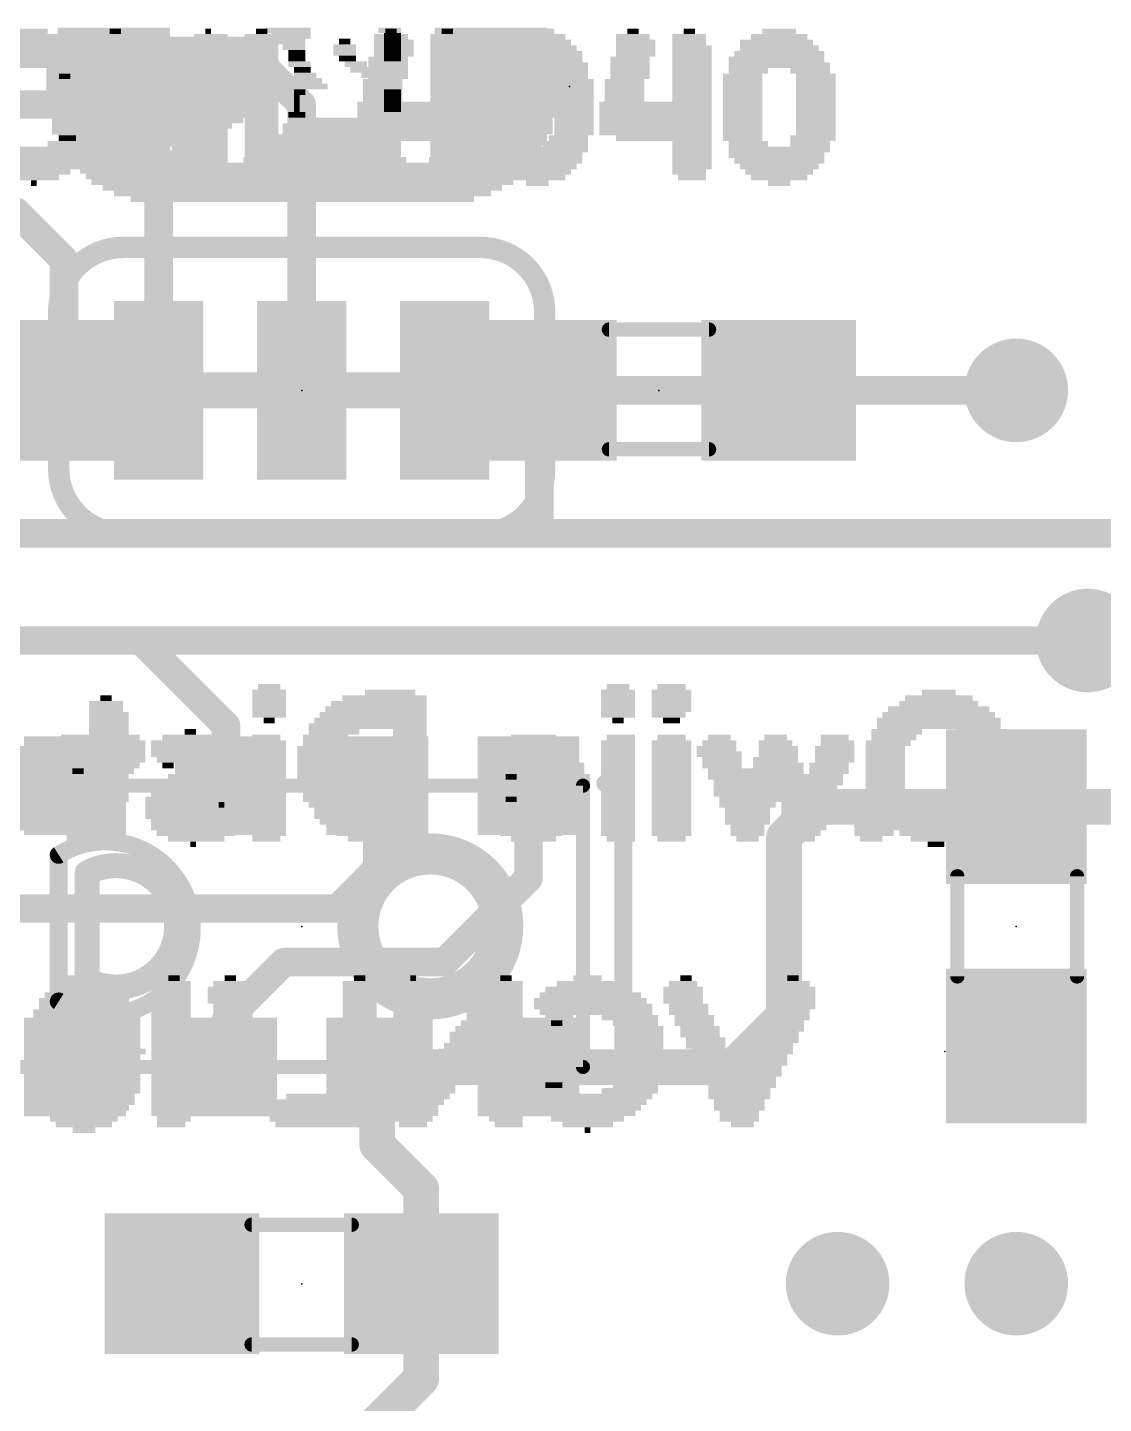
# Model space of a CAD drawing. Extents: x -41 to 66, y -21 to 32.
# Drawn here: x 10.75 to 18.4, y 9.31 to 19.09 of the extents above; entities that cross this region are included whole.
import ezdxf

# ---------------------------------------------------------------- set-up
doc = ezdxf.new("R2010")
doc.units = 0
for name, color, linetype in [('1', 12, 'CONTINUOUS'), ('16', 132, 'CONTINUOUS'), ('18', 110, 'CONTINUOUS'), ('21', 41, 'CONTINUOUS'), ('22', 40, 'CONTINUOUS'), ('23', 53, 'CONTINUOUS'), ('24', 53, 'CONTINUOUS'), ('51', 53, 'CONTINUOUS')]:
    doc.layers.add(name, color=color, linetype=linetype)

# ---------------------------------------------------------------- blocks, each defined once
blk = doc.blocks.new('RECT')
blk.add_solid([(-0.5, -0.5), (0.5, -0.5), (-0.5, 0.5), (0.5, 0.5)])
blk = doc.blocks.new('ROUNDV')
at = {"const_width": 0.5}
blk.add_lwpolyline([(0, -0.25, 1), (0, 0.25, 1), (0, -0.25)], format="xyb", dxfattribs=at)

msp = doc.modelspace()

# ---------------------------------------------------------------- linework, layer by layer
at = {"layer": '1'}
for points, const_width in [([(10.668, 17.78), (10.16, 17.78)], 0.2032), ([(10.668, 17.78), (11.01, 17.438)], 0.2032), ([(11.01, 16.51), (11.01, 17.438)], 0.2032), ([(14.39, 16.51), (14.39, 15.494)], 0.2032), ([(16.09, 16.51), (17.78, 16.51)], 0.2032), ([(13.335, 15.494), (9.271, 15.494)], 0.2032), ([(14.39, 15.494), (13.335, 15.494)], 0.2032), ([(20.32, 15.494), (14.39, 15.494)], 0.2032), ([(10.16, 14.732), (11.557, 14.732)], 0.2032), ([(11.557, 14.732), (12.1625, 14.1265)], 0.2032), ([(19.82, 13.2), (18.288, 14.732)], 0.2032), ([(12.1625, 13.7), (12.1625, 14.1265)], 0.2032), ([(11.0875, 13.7), (10.049, 13.7)], 0.2032), ([(13.2375, 13.7), (13.2375, 13.1105)], 0.2032), ([(14.3125, 13.7), (14.3125, 13.0425)], 0.2032), ([(16.344, 13.55), (16.129, 13.335)], 0.254), ([(17.78, 13.55), (16.344, 13.55)], 0.254), ([(17.78, 13.55), (18.708, 13.55)], 0.254), ([(16.129, 12.065), (16.129, 13.335)], 0.254), ([(13.2375, 13.1105), (12.954, 12.827)], 0.2032), ([(14.3125, 13.0425), (13.716, 12.446)], 0.2032), ([(12.954, 12.827), (10.287, 12.827)], 0.2032), ([(12.1625, 12.0355), (12.573, 12.446)], 0.2032), ([(12.573, 12.446), (13.716, 12.446)], 0.2032), ([(12.1625, 11.7), (12.1625, 12.0355)], 0.2032), ([(15.764, 11.7), (16.129, 12.065)], 0.254), ([(13.2375, 11.7), (14.3125, 11.7)], 0.254), ([(13.2375, 11.7), (13.2375, 11.1465)], 0.254), ([(14.3125, 11.7), (15.764, 11.7)], 0.254), ([(13.2375, 11.1465), (13.55, 10.834)], 0.254), ([(13.55, 10.16), (13.55, 10.834)], 0.254), ([(13.55, 10.16), (13.55, 9.486)], 0.254), ([(12.954, 8.89), (13.55, 9.486)], 0.254)]:
    msp.add_lwpolyline(points, dxfattribs=dict(at, const_width=const_width))
for points, const_width in [([(10.7039, 17.8159, 1), (10.6321, 17.7441)], 0.1016), ([(10.668, 17.7292, 1), (10.668, 17.8308)], 0.1016), ([(11.0608, 17.438, 1), (10.9592, 17.438)], 0.1016), ([(10.9741, 17.4021, 1), (11.0459, 17.4739)], 0.1016), ([(10.9592, 16.51, 1), (11.0608, 16.51)], 0.1016), ([(14.4408, 16.51, 1), (14.3392, 16.51)], 0.1016), ([(16.09, 16.5608, 1), (16.09, 16.4592)], 0.1016), ([(17.78, 16.4592, 1), (17.78, 16.5608)], 0.1016), ([(13.335, 15.5448, 1), (13.335, 15.4432)], 0.1016), ([(13.335, 15.4432, 1), (13.335, 15.5448)], 0.1016), ([(14.39, 15.5448, 1), (14.39, 15.4432)], 0.1016), ([(14.39, 15.4432, 1), (14.39, 15.5448)], 0.1016), ([(14.3392, 15.494, 1), (14.4408, 15.494)], 0.1016), ([(11.5929, 14.7679, 1), (11.5211, 14.6961)], 0.1016), ([(11.557, 14.6812, 1), (11.557, 14.7828)], 0.1016), ([(18.3239, 14.7679, 1), (18.2521, 14.6961)], 0.1016), ([(12.2133, 14.1265, 1), (12.1117, 14.1265)], 0.1016), ([(12.1266, 14.0906, 1), (12.1984, 14.1624)], 0.1016), ([(11.0875, 13.6492, 1), (11.0875, 13.7508)], 0.1016), ([(13.2883, 13.7, 1), (13.1867, 13.7)], 0.1016), ([(14.3633, 13.7, 1), (14.2617, 13.7)], 0.1016), ([(12.1117, 13.7, 1), (12.2133, 13.7)], 0.1016), ([(16.344, 13.6135, 1), (16.344, 13.4865)], 0.127), ([(16.3889, 13.5051, 1), (16.2991, 13.5949)], 0.127), ([(17.78, 13.6135, 1), (17.78, 13.4865)], 0.127), ([(17.78, 13.4865, 1), (17.78, 13.6135)], 0.127), ([(16.1925, 13.335, 1), (16.0655, 13.335)], 0.127), ([(16.0841, 13.3799, 1), (16.1739, 13.2901)], 0.127), ([(13.2734, 13.0746, 1), (13.2016, 13.1464)], 0.1016), ([(13.1867, 13.1105, 1), (13.2883, 13.1105)], 0.1016), ([(14.3484, 13.0066, 1), (14.2766, 13.0784)], 0.1016), ([(14.2617, 13.0425, 1), (14.3633, 13.0425)], 0.1016), ([(12.9181, 12.8629, 1), (12.9899, 12.7911)], 0.1016), ([(12.954, 12.7762, 1), (12.954, 12.8778)], 0.1016), ([(12.573, 12.4968, 1), (12.573, 12.3952)], 0.1016), ([(12.6089, 12.4101, 1), (12.5371, 12.4819)], 0.1016), ([(13.6801, 12.4819, 1), (13.7519, 12.4101)], 0.1016), ([(13.716, 12.3952, 1), (13.716, 12.4968)], 0.1016), ([(12.2133, 12.0355, 1), (12.1117, 12.0355)], 0.1016), ([(16.0655, 12.065, 1), (16.1925, 12.065)], 0.127), ([(16.1739, 12.0201, 1), (16.0841, 12.1099)], 0.127), ([(12.1266, 12.0714, 1), (12.1984, 11.9996)], 0.1016), ([(12.1117, 11.7, 1), (12.2133, 11.7)], 0.1016), ([(13.2375, 11.7635, 1), (13.2375, 11.6365)], 0.127), ([(13.301, 11.7, 1), (13.174, 11.7)], 0.127), ([(14.3125, 11.7635, 1), (14.3125, 11.6365)], 0.127), ([(14.3125, 11.6365, 1), (14.3125, 11.7635)], 0.127), ([(15.7191, 11.7449, 1), (15.8089, 11.6551)], 0.127), ([(15.764, 11.6365, 1), (15.764, 11.7635)], 0.127), ([(13.2824, 11.1914, 1), (13.1926, 11.1016)], 0.127), ([(13.174, 11.1465, 1), (13.301, 11.1465)], 0.127), ([(13.6135, 10.834, 1), (13.4865, 10.834)], 0.127), ([(13.5051, 10.7891, 1), (13.5949, 10.8789)], 0.127), ([(13.6135, 10.16, 1), (13.4865, 10.16)], 0.127), ([(13.4865, 10.16, 1), (13.6135, 10.16)], 0.127), ([(13.5949, 9.4411, 1), (13.5051, 9.5309)], 0.127), ([(13.4865, 9.486, 1), (13.6135, 9.486)], 0.127)]:
    msp.add_lwpolyline(points, format="xyb", dxfattribs=dict(at, const_width=const_width))
at = {"layer": '16'}
for points, const_width in [([(12.319, 18.923), (3.429, 18.923)], 0.2032), ([(12.7, 18.542), (12.319, 18.923)], 0.2032), ([(11.303, 18.542), (9.652, 18.542)], 0.2032), ([(11.684, 18.161), (11.303, 18.542)], 0.2032), ([(12.7, 16.51), (12.7, 18.542)], 0.2032), ([(11.684, 16.51), (11.684, 18.161)], 0.2032), ([(12.7, 16.51), (11.684, 16.51)], 0.254), ([(12.7, 16.51), (11.684, 16.51)], 0.254), ([(12.7, 16.51), (13.716, 16.51)], 0.254), ([(12.7, 16.51), (13.716, 16.51)], 0.254), ([(12.7, 16.51), (13.716, 16.51)], 0.254), ([(13.716, 16.51), (17.702, 16.51)], 0.2032), ([(17.702, 16.51), (17.78, 16.51)], 0.2032), ([(18.288, 14.732), (10.16, 14.732)], 0.2032)]:
    msp.add_lwpolyline(points, dxfattribs=dict(at, const_width=const_width))
for points, const_width in [([(12.3549, 18.9589, 1), (12.2831, 18.8871)], 0.1016), ([(12.319, 18.8722, 1), (12.319, 18.9738)], 0.1016), ([(11.3389, 18.5779, 1), (11.2671, 18.5061)], 0.1016), ([(11.303, 18.4912, 1), (11.303, 18.5928)], 0.1016), ([(12.7508, 18.542, 1), (12.6492, 18.542)], 0.1016), ([(12.6641, 18.5061, 1), (12.7359, 18.5779)], 0.1016), ([(11.7348, 18.161, 1), (11.6332, 18.161)], 0.1016), ([(11.6481, 18.1251, 1), (11.7199, 18.1969)], 0.1016), ([(11.684, 16.5735, 1), (11.684, 16.4465)], 0.127), ([(11.684, 16.5735, 1), (11.684, 16.4465)], 0.127), ([(12.7, 16.5735, 1), (12.7, 16.4465)], 0.127), ([(12.7, 16.5735, 1), (12.7, 16.4465)], 0.127), ([(12.7, 16.5735, 1), (12.7, 16.4465)], 0.127), ([(12.7, 16.4465, 1), (12.7, 16.5735)], 0.127), ([(12.7, 16.4465, 1), (12.7, 16.5735)], 0.127), ([(13.716, 16.4465, 1), (13.716, 16.5735)], 0.127), ([(13.716, 16.4465, 1), (13.716, 16.5735)], 0.127), ([(13.716, 16.4465, 1), (13.716, 16.5735)], 0.127), ([(11.6332, 16.51, 1), (11.7348, 16.51)], 0.1016), ([(12.6492, 16.51, 1), (12.7508, 16.51)], 0.1016), ([(13.716, 16.5608, 1), (13.716, 16.4592)], 0.1016), ([(17.702, 16.5608, 1), (17.702, 16.4592)], 0.1016), ([(17.702, 16.4592, 1), (17.702, 16.5608)], 0.1016), ([(17.78, 16.4592, 1), (17.78, 16.5608)], 0.1016), ([(18.288, 14.6812, 1), (18.288, 14.7828)], 0.1016)]:
    msp.add_lwpolyline(points, format="xyb", dxfattribs=dict(at, const_width=const_width))
at = {"layer": '21'}
for points, const_width in [([(14.986, 13.716), (14.859, 13.716)], 0.127), ([(14.986, 13.716), (14.986, 11.684)], 0.127), ([(11.176, 13.081), (11.176, 12.319)], 0.1778), ([(14.986, 11.684), (14.859, 11.684)], 0.127)]:
    msp.add_lwpolyline(points, dxfattribs=dict(at, const_width=const_width))
for points, const_width in [([(14.859, 13.7478, 1), (14.859, 13.6843)], 0.0635), ([(15.0178, 13.716, 1), (14.9543, 13.716)], 0.0635), ([(14.986, 13.6843, 1), (14.986, 13.7478)], 0.0635), ([(11.176, 12.319, 1.6667), (11.176, 13.081)], 0.1778), ([(13.6144, 12.2421, 1), (13.6144, 13.1579, 1), (13.6144, 12.2421)], 0.1778), ([(11.1551, 13.1202, 1), (11.1969, 13.0418)], 0.0889), ([(11.2204, 13.081, 1), (11.1316, 13.081)], 0.0889), ([(11.1969, 12.3582, 1), (11.1551, 12.2798)], 0.0889), ([(11.1316, 12.319, 1), (11.2204, 12.319)], 0.0889), ([(14.859, 11.7158, 1), (14.859, 11.6523)], 0.0635), ([(14.986, 11.6523, 1), (14.986, 11.7158)], 0.0635), ([(14.9543, 11.684, 1), (15.0178, 11.684)], 0.0635)]:
    msp.add_lwpolyline(points, format="xyb", dxfattribs=dict(at, const_width=const_width))
at = {"layer": '22'}
for points, const_width in [([(11.43, 17.526, 0.4142), (10.9728, 17.0688)], 0.1524), ([(11.43, 17.5641, 1), (11.43, 17.4879)], 0.0762), ([(11.43, 17.4879, 1), (11.43, 17.5641)], 0.0762), ([(14.4272, 17.0688, 0.4142), (13.97, 17.526)], 0.1524), ([(13.97, 17.5641, 1), (13.97, 17.4879)], 0.0762), ([(13.97, 17.4879, 1), (13.97, 17.5641)], 0.0762), ([(11.0109, 17.0688, 1), (10.9347, 17.0688)], 0.0762), ([(14.4653, 17.0688, 1), (14.3891, 17.0688)], 0.0762), ([(10.9347, 17.0688, 1), (11.0109, 17.0688)], 0.0762), ([(14.3891, 17.0688, 1), (14.4653, 17.0688)], 0.0762), ([(10.9728, 15.9512, 0.4142), (11.43, 15.494)], 0.1524), ([(11.0109, 15.9512, 1), (10.9347, 15.9512)], 0.0762), ([(10.9347, 15.9512, 1), (11.0109, 15.9512)], 0.0762), ([(13.97, 15.494, 0.4142), (14.4272, 15.9512)], 0.1524), ([(14.4653, 15.9512, 1), (14.3891, 15.9512)], 0.0762), ([(14.3891, 15.9512, 1), (14.4653, 15.9512)], 0.0762), ([(11.43, 15.5321, 1), (11.43, 15.4559)], 0.0762), ([(11.43, 15.4559, 1), (11.43, 15.5321)], 0.0762), ([(13.97, 15.5321, 1), (13.97, 15.4559)], 0.0762), ([(13.97, 15.4559, 1), (13.97, 15.5321)], 0.0762)]:
    msp.add_lwpolyline(points, format="xyb", dxfattribs=dict(at, const_width=const_width))
at = {"layer": '22', "const_width": 0.1524}
for points in [[(13.97, 17.526), (11.43, 17.526)], [(10.9728, 15.9512), (10.9728, 17.0688)], [(14.4272, 15.9512), (14.4272, 17.0688)], [(11.43, 15.494), (13.97, 15.494)]]:
    msp.add_lwpolyline(points, dxfattribs=at)
at = {"layer": '23'}
for p in [(15.24, 16.51), (12.7, 12.7), (17.78, 12.7), (12.7, 10.16)]:
    msp.add_point(p, dxfattribs=at)
at = {"layer": '24'}
for p in [(14.605, 18.669), (12.7, 16.51), (17.272, 11.811)]:
    msp.add_point(p, dxfattribs=at)
at = {"layer": '51'}
for points, const_width in [([(14.884, 16.942), (15.596, 16.942)], 0.1016), ([(14.884, 16.091), (15.596, 16.091)], 0.1016), ([(14.7, 13.7), (10.7, 13.7)], 0.1), ([(14.7, 13.7), (14.7, 11.7)], 0.1), ([(10.9728, 13.208), (10.9728, 12.192)], 0.127), ([(17.361, 13.056), (17.361, 12.344)], 0.1016), ([(18.212, 13.056), (18.212, 12.344)], 0.1016), ([(14.7, 11.7), (10.7, 11.7)], 0.1), ([(13.056, 10.579), (12.344, 10.579)], 0.1016), ([(13.056, 9.728), (12.344, 9.728)], 0.1016)]:
    msp.add_lwpolyline(points, dxfattribs=dict(at, const_width=const_width))
for points, const_width in [([(14.884, 16.9674, 1), (14.884, 16.9166)], 0.0508), ([(15.596, 16.9166, 1), (15.596, 16.9674)], 0.0508), ([(14.884, 16.1164, 1), (14.884, 16.0656)], 0.0508), ([(15.596, 16.0656, 1), (15.596, 16.1164)], 0.0508), ([(14.725, 13.7, 1), (14.675, 13.7)], 0.05), ([(14.7, 13.675, 1), (14.7, 13.725)], 0.05), ([(10.9728, 12.1666, 1.8183), (10.9728, 13.208)], 0.127), ([(13.6144, 12.1022, 1), (13.6144, 13.2978, 1), (13.6144, 12.1022)], 0.127), ([(10.9558, 13.2348, 1), (10.9898, 13.1812)], 0.0635), ([(11.0046, 13.208, 1), (10.9411, 13.208)], 0.0635), ([(17.3864, 13.056, 1), (17.3356, 13.056)], 0.0508), ([(18.2374, 13.056, 1), (18.1866, 13.056)], 0.0508), ([(17.3356, 12.344, 1), (17.3864, 12.344)], 0.0508), ([(18.1866, 12.344, 1), (18.2374, 12.344)], 0.0508), ([(10.9898, 12.1934, 1), (10.9558, 12.1398)], 0.0635), ([(10.9411, 12.192, 1), (11.0046, 12.192)], 0.0635), ([(14.7, 11.675, 1), (14.7, 11.725)], 0.05), ([(14.675, 11.7, 1), (14.725, 11.7)], 0.05), ([(12.344, 10.6044, 1), (12.344, 10.5536)], 0.0508), ([(13.056, 10.5536, 1), (13.056, 10.6044)], 0.0508), ([(12.344, 9.7534, 1), (12.344, 9.7026)], 0.0508), ([(13.056, 9.7026, 1), (13.056, 9.7534)], 0.0508)]:
    msp.add_lwpolyline(points, format="xyb", dxfattribs=dict(at, const_width=const_width))

# ---------------------------------------------------------------- block references
at = {"layer": '1', "xscale": 1.1}
for p, rotation in [((11.01, 16.51), 180), ((17.78, 13.55), 270), ((17.78, 11.85), 270), ((11.85, 10.16), 180), ((13.55, 10.16), 180)]:
    msp.add_blockref('RECT', p, dxfattribs=dict(at, rotation=rotation))
for p in [(14.39, 16.51), (16.09, 16.51)]:
    msp.add_blockref('RECT', p, dxfattribs=at)
at = {"layer": '1', "xscale": 0.7, "yscale": 0.725, "rotation": 270}
for p in [(11.0875, 13.7), (12.1625, 13.7), (13.2375, 13.7), (14.3125, 13.7), (11.0875, 11.7), (12.1625, 11.7), (13.2375, 11.7), (14.3125, 11.7)]:
    msp.add_blockref('RECT', p, dxfattribs=at)
at = {"layer": '16', "xscale": 0.635, "yscale": 1.27, "rotation": 180}
for p in [(11.684, 16.51), (12.7, 16.51), (13.716, 16.51)]:
    msp.add_blockref('RECT', p, dxfattribs=at)
at = {"layer": '18', "xscale": 0.7366, "yscale": 0.7366}
for p in [(17.78, 16.51), (17.78, 16.51), (18.288, 14.732), (18.288, 14.732), (16.51, 10.16), (16.51, 10.16), (17.78, 10.16), (17.78, 10.16)]:
    msp.add_blockref('ROUNDV', p, dxfattribs=at)
at = {"layer": '21', "yscale": 0.04}
for p, xscale in [((10.795, 19.062), 0.2), ((11.375, 19.062), 0.08), ((12.035, 19.062), 0.04), ((12.415, 19.062), 0.08), ((13.335, 19.062), 0.08), ((13.735, 19.062), 0.08), ((14.375, 19.062), 0.24), ((15.055, 19.062), 0.08), ((15.455, 19.062), 0.08), ((16.095, 19.062), 0.24), ((10.795, 18.982), 0.6), ((10.795, 19.022), 0.44), ((11.375, 19.022), 0.24), ((11.395, 18.982), 0.28), ((12.035, 18.982), 0.28), ((12.055, 19.022), 0.24), ((12.415, 19.022), 0.24), ((12.415, 18.982), 0.24), ((13.335, 19.022), 0.24), ((13.355, 18.982), 0.28), ((13.735, 19.022), 0.24), ((13.735, 18.982), 0.24), ((14.355, 18.982), 0.52), ((14.375, 19.022), 0.4), ((15.055, 19.022), 0.24), ((15.075, 18.982), 0.28), ((15.455, 19.022), 0.24), ((15.455, 18.982), 0.24), ((16.075, 18.982), 0.52), ((16.095, 19.022), 0.4), ((10.755, 18.862), 0.84), ((10.775, 18.902), 0.8), ((10.775, 18.942), 0.72), ((11.395, 18.942), 0.28), ((11.415, 18.902), 0.32), ((11.435, 18.862), 0.36), ((12.035, 18.942), 0.28), ((12.035, 18.902), 0.28), ((12.035, 18.862), 0.28), ((12.415, 18.942), 0.24), ((12.415, 18.902), 0.24), ((12.415, 18.862), 0.24), ((13.315, 18.862), 0.28), ((13.355, 18.942), 0.28), ((13.355, 18.902), 0.28), ((13.755, 18.942), 0.28), ((13.755, 18.902), 0.28), ((13.755, 18.862), 0.28), ((14.355, 18.862), 0.68), ((14.355, 18.942), 0.6), ((14.375, 18.902), 0.64), ((15.035, 18.862), 0.28), ((15.075, 18.942), 0.28), ((15.075, 18.902), 0.28), ((15.475, 18.942), 0.28), ((15.475, 18.902), 0.28), ((15.475, 18.862), 0.28), ((16.075, 18.862), 0.68), ((16.095, 18.902), 0.64), ((16.095, 18.942), 0.56), ((10.735, 18.822), 0.8), ((10.995, 18.782), 0.2), ((11.455, 18.822), 0.4), ((11.455, 18.782), 0.4), ((12.035, 18.822), 0.28), ((12.035, 18.782), 0.28), ((12.415, 18.822), 0.24), ((12.415, 18.782), 0.24), ((13.315, 18.822), 0.28), ((13.315, 18.782), 0.28), ((13.755, 18.822), 0.28), ((13.755, 18.782), 0.28), ((14.135, 18.782), 0.32), ((14.375, 18.822), 0.72), ((14.595, 18.782), 0.28), ((15.035, 18.822), 0.28), ((15.035, 18.782), 0.28), ((15.475, 18.822), 0.28), ((15.475, 18.782), 0.28), ((16.095, 18.822), 0.72), ((15.875, 18.782), 0.28), ((16.315, 18.782), 0.28), ((11.015, 18.742), 0.08), ((11.475, 18.742), 0.44), ((11.495, 18.702), 0.48), ((11.515, 18.662), 0.52), ((12.035, 18.742), 0.28), ((12.035, 18.702), 0.28), ((12.035, 18.662), 0.28), ((12.415, 18.742), 0.24), ((12.415, 18.702), 0.24), ((12.415, 18.662), 0.24), ((13.275, 18.702), 0.28), ((13.275, 18.662), 0.28), ((13.315, 18.742), 0.28), ((13.755, 18.742), 0.28), ((13.755, 18.702), 0.28), ((13.755, 18.662), 0.28), ((14.115, 18.742), 0.28), ((14.115, 18.702), 0.28), ((14.115, 18.662), 0.28), ((14.595, 18.742), 0.28), ((14.635, 18.702), 0.28), ((14.635, 18.662), 0.28), ((14.995, 18.702), 0.28), ((14.995, 18.662), 0.28), ((15.035, 18.742), 0.28), ((15.475, 18.742), 0.28), ((15.475, 18.702), 0.28), ((15.475, 18.662), 0.28), ((15.835, 18.742), 0.28), ((15.835, 18.702), 0.28), ((15.835, 18.662), 0.28), ((16.355, 18.742), 0.28), ((16.355, 18.702), 0.28), ((16.355, 18.662), 0.28), ((11.515, 18.622), 0.52), ((11.535, 18.582), 0.56), ((12.035, 18.622), 0.28), ((12.035, 18.582), 0.28), ((12.415, 18.622), 0.24), ((12.415, 18.582), 0.24), ((13.275, 18.622), 0.28), ((13.275, 18.582), 0.28), ((13.755, 18.622), 0.28), ((13.755, 18.582), 0.28), ((14.095, 18.622), 0.24), ((14.095, 18.582), 0.24), ((14.635, 18.622), 0.28), ((14.635, 18.582), 0.28), ((14.995, 18.622), 0.28), ((14.995, 18.582), 0.28), ((15.475, 18.622), 0.28), ((15.475, 18.582), 0.28), ((15.835, 18.622), 0.28), ((15.835, 18.582), 0.28), ((16.355, 18.622), 0.28), ((16.355, 18.582), 0.28), ((11.375, 18.542), 0.24), ((11.375, 18.502), 0.24), ((11.695, 18.542), 0.32), ((11.875, 18.502), 0.6), ((12.035, 18.542), 0.28), ((12.415, 18.542), 0.24), ((12.415, 18.502), 0.24), ((13.495, 18.542), 0.8), ((13.495, 18.502), 0.8), ((14.075, 18.542), 0.28), ((14.095, 18.502), 0.24), ((14.635, 18.542), 0.28), ((14.635, 18.502), 0.28), ((15.215, 18.542), 0.8), ((15.215, 18.502), 0.8), ((15.835, 18.542), 0.28), ((15.835, 18.502), 0.28), ((16.355, 18.542), 0.28), ((16.355, 18.502), 0.28), ((11.375, 18.462), 0.24), ((11.375, 18.422), 0.24), ((11.375, 18.382), 0.24), ((11.895, 18.462), 0.56), ((11.895, 18.422), 0.56), ((11.915, 18.382), 0.52), ((12.415, 18.462), 0.24), ((12.415, 18.422), 0.24), ((12.415, 18.382), 0.24), ((13.495, 18.462), 0.8), ((13.495, 18.422), 0.8), ((13.495, 18.382), 0.8), ((14.095, 18.462), 0.24), ((14.095, 18.422), 0.24), ((14.115, 18.382), 0.28), ((14.635, 18.462), 0.28), ((14.635, 18.422), 0.28), ((14.635, 18.382), 0.28), ((15.215, 18.462), 0.8), ((15.215, 18.422), 0.8), ((15.215, 18.382), 0.8), ((15.835, 18.462), 0.28), ((15.835, 18.422), 0.28), ((15.835, 18.382), 0.28), ((16.355, 18.462), 0.28), ((16.355, 18.422), 0.28), ((16.355, 18.382), 0.28), ((11.035, 18.302), 0.12), ((11.375, 18.342), 0.24), ((11.375, 18.302), 0.24), ((11.935, 18.342), 0.48), ((11.955, 18.302), 0.44), ((12.415, 18.342), 0.24), ((12.415, 18.302), 0.24), ((13.495, 18.342), 0.8), ((13.555, 18.302), 0.68), ((14.115, 18.342), 0.28), ((14.115, 18.302), 0.28), ((14.595, 18.302), 0.28), ((14.635, 18.342), 0.28), ((15.215, 18.342), 0.8), ((15.275, 18.302), 0.68), ((15.835, 18.342), 0.28), ((15.835, 18.302), 0.28), ((16.335, 18.302), 0.32), ((16.355, 18.342), 0.28), ((10.735, 18.222), 0.8), ((10.775, 18.182), 0.8), ((11.015, 18.262), 0.24), ((11.375, 18.262), 0.24), ((11.375, 18.222), 0.24), ((11.375, 18.182), 0.24), ((11.955, 18.262), 0.44), ((11.975, 18.222), 0.4), ((11.995, 18.182), 0.36), ((12.415, 18.262), 0.24), ((12.615, 18.222), 0.64), ((12.655, 18.182), 0.72), ((13.755, 18.262), 0.28), ((13.755, 18.222), 0.28), ((13.755, 18.182), 0.28), ((14.135, 18.262), 0.32), ((14.375, 18.222), 0.72), ((14.355, 18.182), 0.68), ((14.575, 18.262), 0.32), ((15.475, 18.262), 0.28), ((15.475, 18.222), 0.28), ((15.475, 18.182), 0.28), ((15.875, 18.262), 0.28), ((16.095, 18.222), 0.72), ((16.075, 18.182), 0.68), ((16.315, 18.262), 0.28), ((10.795, 18.142), 0.76), ((10.795, 18.102), 0.68), ((11.375, 18.142), 0.24), ((11.375, 18.102), 0.24), ((12.015, 18.142), 0.32), ((12.015, 18.102), 0.32), ((12.675, 18.142), 0.76), ((12.675, 18.102), 0.76), ((13.755, 18.142), 0.28), ((13.755, 18.102), 0.28), ((14.375, 18.142), 0.64), ((14.375, 18.102), 0.56), ((15.475, 18.142), 0.28), ((15.475, 18.102), 0.28), ((16.095, 18.142), 0.64), ((16.095, 18.102), 0.56), ((10.795, 18.062), 0.52), ((10.795, 18.022), 0.36), ((10.795, 17.982), 0.04), ((11.375, 18.062), 0.24), ((11.355, 18.022), 0.2), ((12.035, 18.062), 0.28), ((12.035, 18.022), 0.2), ((12.675, 18.062), 0.76), ((12.655, 18.022), 0.72), ((13.735, 18.062), 0.24), ((13.755, 18.022), 0.2), ((14.375, 18.062), 0.48), ((14.375, 18.022), 0.4), ((14.375, 17.982), 0.16), ((15.455, 18.062), 0.24), ((15.475, 18.022), 0.2), ((16.095, 18.062), 0.48), ((16.095, 18.022), 0.4), ((16.095, 17.982), 0.16)]:
    msp.add_blockref('RECT', p, dxfattribs=dict(at, xscale=xscale))
at = {"layer": '22', "yscale": 0.04, "rotation": 180}
for p, xscale in [((11.365, 19.069), 0.8), ((12.605, 19.069), 0.32), ((13.325, 19.069), 0.16), ((14.045, 19.069), 0.8), ((11.345, 18.989), 0.84), ((11.365, 19.029), 0.8), ((12.625, 19.029), 0.28), ((12.625, 18.989), 0.2), ((13.005, 18.989), 0.08), ((13.345, 19.029), 0.12), ((13.345, 18.989), 0.12), ((14.045, 19.029), 0.8), ((14.065, 18.989), 0.84), ((11.365, 18.869), 0.96), ((11.345, 18.949), 0.84), ((11.365, 18.909), 0.88), ((12.105, 18.869), 0.36), ((12.105, 18.909), 0.28), ((12.645, 18.949), 0.16), ((12.665, 18.909), 0.12), ((12.665, 18.869), 0.12), ((13.005, 18.949), 0.16), ((13.005, 18.909), 0.16), ((13.025, 18.869), 0.12), ((13.345, 18.949), 0.12), ((13.345, 18.909), 0.12), ((13.345, 18.869), 0.12), ((14.065, 18.949), 0.84), ((14.065, 18.909), 0.84), ((14.085, 18.869), 0.88), ((11.605, 18.829), 1.44), ((11.625, 18.789), 1.48), ((12.685, 18.829), 0.16), ((12.705, 18.789), 0.12), ((13.085, 18.829), 0.16), ((13.225, 18.789), 0.36), ((13.325, 18.829), 0.16), ((14.085, 18.829), 0.88), ((14.085, 18.789), 0.88), ((11.625, 18.749), 1.48), ((11.645, 18.709), 1.52), ((11.645, 18.669), 1.52), ((12.725, 18.749), 0.16), ((12.745, 18.709), 0.2), ((12.765, 18.669), 0.24), ((13.265, 18.749), 0.28), ((13.305, 18.709), 0.2), ((13.325, 18.669), 0.16), ((14.085, 18.749), 0.88), ((14.085, 18.709), 0.88), ((14.085, 18.669), 0.88), ((11.645, 18.629), 1.52), ((11.645, 18.589), 1.52), ((12.685, 18.629), 0.08), ((12.665, 18.589), 0.04), ((13.345, 18.629), 0.12), ((13.345, 18.589), 0.12), ((14.085, 18.629), 0.88), ((14.085, 18.589), 0.88), ((11.625, 18.549), 1.48), ((11.625, 18.509), 1.48), ((11.605, 18.469), 1.44), ((12.665, 18.469), 0.12), ((12.665, 18.549), 0.04), ((12.665, 18.509), 0.04), ((13.325, 18.469), 0.16), ((13.345, 18.549), 0.12), ((13.345, 18.509), 0.12), ((14.085, 18.549), 0.88), ((14.085, 18.509), 0.88), ((14.085, 18.469), 0.88), ((11.385, 18.429), 0.92), ((11.365, 18.389), 0.88), ((12.105, 18.429), 0.36), ((12.105, 18.389), 0.2), ((12.985, 18.389), 0.84), ((13.005, 18.429), 0.8), ((14.065, 18.429), 0.84), ((14.065, 18.389), 0.84), ((11.345, 18.349), 0.84), ((11.365, 18.309), 0.8), ((12.965, 18.309), 0.88), ((12.985, 18.349), 0.84), ((14.065, 18.349), 0.84), ((14.045, 18.309), 0.8), ((11.365, 18.269), 0.8), ((11.385, 18.229), 0.76), ((11.425, 18.189), 0.84), ((12.885, 18.189), 1.04), ((12.925, 18.229), 0.96), ((12.945, 18.269), 0.92), ((14.045, 18.269), 0.8), ((14.025, 18.229), 0.76), ((14.025, 18.189), 0.76), ((11.485, 18.149), 0.88), ((12.705, 18.109), 3.24), ((12.865, 18.149), 1.16), ((13.985, 18.149), 0.76), ((12.705, 18.069), 3.16), ((12.705, 18.029), 3.08), ((12.705, 17.989), 3), ((12.705, 17.949), 2.84), ((12.705, 17.909), 2.68), ((12.705, 17.869), 2.44), ((12.469, 14.363), 0.24), ((12.469, 14.403), 0.16), ((13.329, 14.363), 0.36), ((14.949, 14.363), 0.24), ((14.949, 14.403), 0.16), ((15.329, 14.363), 0.28), ((15.329, 14.403), 0.2), ((17.229, 14.363), 0.24), ((11.309, 14.283), 0.24), ((11.309, 14.323), 0.08), ((12.469, 14.323), 0.24), ((12.469, 14.283), 0.24), ((13.249, 14.283), 0.68), ((13.289, 14.323), 0.6), ((14.949, 14.323), 0.24), ((14.949, 14.283), 0.24), ((15.329, 14.323), 0.28), ((15.329, 14.283), 0.28), ((17.229, 14.283), 0.56), ((17.229, 14.323), 0.48), ((11.309, 14.243), 0.24), ((11.329, 14.203), 0.28), ((11.329, 14.163), 0.28), ((12.469, 14.243), 0.24), ((12.469, 14.203), 0.24), ((12.469, 14.163), 0.08), ((13.189, 14.163), 0.8), ((13.209, 14.203), 0.76), ((13.229, 14.243), 0.72), ((14.949, 14.243), 0.24), ((14.949, 14.203), 0.24), ((14.949, 14.163), 0.08), ((15.329, 14.243), 0.28), ((15.309, 14.203), 0.24), ((15.329, 14.163), 0.12), ((17.229, 14.163), 0.88), ((17.229, 14.203), 0.8), ((17.229, 14.243), 0.72), ((11.329, 14.123), 0.28), ((11.329, 14.083), 0.28), ((11.909, 14.083), 0.08), ((13.169, 14.123), 0.84), ((12.929, 14.083), 0.36), ((13.469, 14.083), 0.24), ((16.929, 14.083), 0.36), ((17.229, 14.123), 0.88), ((17.529, 14.083), 0.36), ((11.269, 14.043), 0.56), ((11.289, 14.003), 0.6), ((11.889, 14.003), 0.52), ((11.909, 14.043), 0.4), ((12.449, 14.043), 0.2), ((12.469, 14.003), 0.24), ((12.869, 14.043), 0.32), ((12.849, 14.003), 0.28), ((13.469, 14.043), 0.24), ((13.469, 14.003), 0.24), ((14.349, 14.003), 0.48), ((14.349, 14.043), 0.32), ((14.949, 14.003), 0.24), ((14.969, 14.043), 0.2), ((15.329, 14.003), 0.28), ((15.329, 14.043), 0.2), ((15.669, 14.003), 0.24), ((15.669, 14.043), 0.16), ((16.069, 14.003), 0.24), ((16.069, 14.043), 0.16), ((16.489, 14.043), 0.2), ((16.509, 14.003), 0.24), ((16.869, 14.003), 0.32), ((16.909, 14.043), 0.32), ((17.549, 14.043), 0.32), ((17.589, 14.003), 0.32), ((10.469, 13.963), 0.64), ((10.489, 13.923), 0.68), ((10.509, 13.883), 0.72), ((11.269, 13.963), 0.64), ((11.269, 13.923), 0.64), ((11.269, 13.883), 0.64), ((11.909, 13.963), 0.56), ((11.929, 13.923), 0.6), ((11.949, 13.883), 0.56), ((12.469, 13.963), 0.24), ((12.469, 13.923), 0.24), ((12.469, 13.883), 0.24), ((12.829, 13.963), 0.32), ((12.809, 13.923), 0.28), ((12.809, 13.883), 0.28), ((13.469, 13.963), 0.24), ((13.469, 13.923), 0.24), ((13.469, 13.883), 0.24), ((14.349, 13.963), 0.56), ((14.369, 13.923), 0.6), ((14.369, 13.883), 0.6), ((14.949, 13.963), 0.24), ((14.949, 13.923), 0.24), ((14.949, 13.883), 0.24), ((15.329, 13.963), 0.28), ((15.329, 13.923), 0.28), ((15.329, 13.883), 0.28), ((15.649, 13.963), 0.28), ((15.669, 13.923), 0.32), ((15.689, 13.883), 0.28), ((16.069, 13.883), 0.32), ((16.089, 13.963), 0.28), ((16.089, 13.923), 0.28), ((16.489, 13.963), 0.28), ((16.489, 13.923), 0.28), ((16.489, 13.883), 0.28), ((16.849, 13.963), 0.28), ((16.849, 13.923), 0.28), ((16.849, 13.883), 0.28), ((17.609, 13.963), 0.28), ((17.609, 13.923), 0.28), ((17.609, 13.883), 0.28), ((10.509, 13.843), 0.72), ((10.529, 13.803), 0.76), ((11.269, 13.843), 0.56), ((11.109, 13.803), 0.08), ((11.349, 13.803), 0.32), ((11.749, 13.843), 0.08), ((12.089, 13.803), 0.28), ((12.109, 13.843), 0.24), ((12.469, 13.843), 0.24), ((12.469, 13.803), 0.24), ((12.809, 13.843), 0.28), ((12.809, 13.803), 0.28), ((13.469, 13.843), 0.24), ((13.469, 13.803), 0.24), ((14.389, 13.843), 0.64), ((14.209, 13.803), 0.2), ((14.549, 13.803), 0.32), ((14.949, 13.843), 0.24), ((14.949, 13.803), 0.24), ((15.329, 13.843), 0.28), ((15.329, 13.803), 0.28), ((15.689, 13.843), 0.28), ((15.929, 13.803), 0.68), ((16.089, 13.843), 0.36), ((16.449, 13.843), 0.28), ((16.449, 13.803), 0.28), ((16.849, 13.843), 0.28), ((16.849, 13.803), 0.28), ((17.609, 13.843), 0.28), ((17.609, 13.803), 0.28), ((10.769, 13.763), 0.28), ((10.769, 13.723), 0.28), ((10.789, 13.683), 0.24), ((11.329, 13.763), 0.28), ((11.329, 13.723), 0.28), ((11.329, 13.683), 0.28), ((11.909, 13.683), 0.56), ((11.929, 13.723), 0.52), ((11.989, 13.763), 0.48), ((12.469, 13.763), 0.24), ((12.469, 13.723), 0.24), ((12.469, 13.683), 0.24), ((12.809, 13.763), 0.28), ((12.809, 13.723), 0.28), ((12.849, 13.683), 0.28), ((13.469, 13.763), 0.24), ((13.469, 13.723), 0.24), ((13.469, 13.683), 0.24), ((14.189, 13.763), 0.08), ((14.589, 13.763), 0.32), ((14.609, 13.723), 0.28), ((14.609, 13.683), 0.28), ((14.949, 13.763), 0.24), ((14.949, 13.723), 0.24), ((14.949, 13.683), 0.24), ((15.329, 13.763), 0.28), ((15.329, 13.723), 0.28), ((15.329, 13.683), 0.28), ((16.069, 13.763), 0.96), ((16.089, 13.723), 0.92), ((16.069, 13.683), 0.88), ((16.849, 13.763), 0.28), ((16.849, 13.723), 0.28), ((16.849, 13.683), 0.28), ((17.609, 13.763), 0.28), ((17.609, 13.723), 0.28), ((17.609, 13.683), 0.28), ((10.769, 13.643), 0.28), ((10.769, 13.603), 0.28), ((11.329, 13.643), 0.28), ((11.329, 13.603), 0.28), ((11.829, 13.603), 0.48), ((11.889, 13.643), 0.52), ((12.469, 13.643), 0.24), ((12.469, 13.603), 0.24), ((12.869, 13.643), 0.32), ((12.889, 13.603), 0.36), ((13.469, 13.643), 0.24), ((13.469, 13.603), 0.24), ((14.189, 13.603), 0.08), ((14.589, 13.603), 0.32), ((14.609, 13.643), 0.28), ((14.949, 13.643), 0.24), ((14.949, 13.603), 0.24), ((15.329, 13.643), 0.28), ((15.329, 13.603), 0.28), ((16.069, 13.643), 0.88), ((16.089, 13.603), 0.84), ((16.889, 13.643), 0.28), ((16.909, 13.603), 0.32), ((17.549, 13.603), 0.32), ((17.589, 13.643), 0.32), ((10.529, 13.563), 0.76), ((10.509, 13.523), 0.72), ((10.509, 13.483), 0.72), ((11.209, 13.483), 0.44), ((11.229, 13.523), 0.4), ((11.309, 13.563), 0.24), ((11.769, 13.563), 0.36), ((11.729, 13.523), 0.28), ((11.909, 13.483), 0.64), ((12.109, 13.523), 0.16), ((12.129, 13.563), 0.04), ((12.469, 13.563), 0.24), ((12.469, 13.523), 0.24), ((12.469, 13.483), 0.24), ((13.169, 13.563), 0.84), ((13.189, 13.523), 0.8), ((13.189, 13.483), 0.8), ((14.389, 13.523), 0.64), ((14.369, 13.483), 0.6), ((14.209, 13.563), 0.2), ((14.549, 13.563), 0.32), ((14.949, 13.563), 0.24), ((14.949, 13.523), 0.24), ((14.949, 13.483), 0.24), ((15.329, 13.563), 0.28), ((15.329, 13.523), 0.28), ((15.329, 13.483), 0.28), ((15.869, 13.563), 0.4), ((15.869, 13.523), 0.32), ((15.869, 13.483), 0.32), ((16.289, 13.563), 0.36), ((16.289, 13.523), 0.36), ((16.269, 13.483), 0.32), ((16.929, 13.563), 0.44), ((17.509, 13.563), 0.4), ((10.489, 13.443), 0.68), ((10.469, 13.403), 0.64), ((11.209, 13.443), 0.44), ((11.189, 13.403), 0.4), ((11.929, 13.443), 0.6), ((11.929, 13.403), 0.6), ((12.469, 13.443), 0.24), ((12.469, 13.403), 0.24), ((13.209, 13.443), 0.76), ((13.249, 13.403), 0.68), ((14.369, 13.443), 0.6), ((14.349, 13.403), 0.56), ((14.949, 13.443), 0.24), ((14.949, 13.403), 0.24), ((15.329, 13.443), 0.28), ((15.329, 13.403), 0.28), ((15.869, 13.443), 0.32), ((15.869, 13.403), 0.24), ((16.289, 13.443), 0.28), ((16.289, 13.403), 0.28), ((17.109, 13.443), 0.96), ((17.089, 13.403), 0.92), ((11.189, 13.363), 0.32), ((11.169, 13.323), 0.28), ((11.949, 13.363), 0.56), ((11.949, 13.323), 0.4), ((11.929, 13.283), 0.04), ((12.469, 13.363), 0.24), ((12.449, 13.323), 0.2), ((13.269, 13.363), 0.64), ((13.309, 13.323), 0.56), ((14.329, 13.363), 0.44), ((14.349, 13.323), 0.32), ((14.949, 13.363), 0.24), ((14.969, 13.323), 0.2), ((15.329, 13.363), 0.28), ((15.329, 13.323), 0.2), ((15.869, 13.363), 0.24), ((15.869, 13.323), 0.16), ((16.289, 13.363), 0.2), ((16.269, 13.323), 0.16), ((16.769, 13.363), 0.28), ((16.749, 13.323), 0.16), ((17.229, 13.363), 0.56), ((17.229, 13.323), 0.4), ((17.209, 13.283), 0.12), ((11.152, 12.331), 0.24), ((11.792, 12.331), 0.08), ((12.192, 12.331), 0.08), ((13.112, 12.331), 0.08), ((13.492, 12.331), 0.04), ((14.152, 12.331), 0.08), ((14.732, 12.331), 0.2), ((15.432, 12.331), 0.08), ((16.192, 12.331), 0.08), ((11.172, 12.211), 0.6), ((11.172, 12.251), 0.52), ((11.152, 12.291), 0.4), ((11.772, 12.211), 0.28), ((11.792, 12.291), 0.24), ((11.792, 12.251), 0.24), ((12.172, 12.251), 0.28), ((12.172, 12.211), 0.28), ((12.192, 12.291), 0.24), ((13.112, 12.291), 0.24), ((13.112, 12.251), 0.24), ((13.112, 12.211), 0.24), ((13.472, 12.291), 0.24), ((13.492, 12.251), 0.28), ((13.492, 12.211), 0.28), ((14.132, 12.251), 0.28), ((14.132, 12.211), 0.28), ((14.152, 12.291), 0.24), ((14.752, 12.211), 0.72), ((14.732, 12.251), 0.6), ((14.732, 12.291), 0.44), ((15.412, 12.251), 0.28), ((15.412, 12.211), 0.28), ((15.412, 12.291), 0.2), ((16.212, 12.211), 0.28), ((16.212, 12.291), 0.2), ((16.232, 12.251), 0.24), ((11.152, 12.171), 0.64), ((11.172, 12.131), 0.68), ((11.772, 12.171), 0.28), ((11.772, 12.131), 0.28), ((12.172, 12.171), 0.28), ((12.212, 12.131), 0.28), ((13.112, 12.171), 0.24), ((13.112, 12.131), 0.24), ((13.492, 12.171), 0.28), ((13.492, 12.131), 0.28), ((14.092, 12.131), 0.36), ((14.112, 12.171), 0.32), ((14.752, 12.171), 0.8), ((14.772, 12.131), 0.84), ((15.412, 12.171), 0.28), ((15.452, 12.131), 0.28), ((16.192, 12.131), 0.32), ((16.212, 12.171), 0.28), ((11.152, 12.091), 0.72), ((10.932, 12.051), 0.28), ((10.932, 12.011), 0.28), ((11.392, 12.051), 0.32), ((11.412, 12.011), 0.28), ((11.772, 12.091), 0.28), ((11.772, 12.051), 0.28), ((11.772, 12.011), 0.28), ((12.212, 12.091), 0.28), ((12.212, 12.051), 0.28), ((12.212, 12.011), 0.28), ((13.112, 12.091), 0.24), ((13.112, 12.051), 0.24), ((13.112, 12.011), 0.24), ((13.492, 12.091), 0.28), ((13.492, 12.051), 0.28), ((13.492, 12.011), 0.28), ((14.052, 12.011), 0.44), ((14.072, 12.091), 0.4), ((14.072, 12.051), 0.4), ((14.792, 12.091), 0.8), ((14.532, 12.051), 0.2), ((14.512, 12.011), 0.08), ((15.032, 12.051), 0.4), ((15.072, 12.011), 0.32), ((15.452, 12.091), 0.28), ((15.492, 12.051), 0.28), ((15.492, 12.011), 0.28), ((16.152, 12.051), 0.32), ((16.132, 12.011), 0.28), ((16.172, 12.091), 0.28), ((10.892, 11.971), 0.28), ((10.892, 11.931), 0.28), ((11.412, 11.971), 0.28), ((11.412, 11.931), 0.28), ((11.772, 11.971), 0.28), ((11.772, 11.931), 0.28), ((12.252, 11.971), 0.28), ((12.252, 11.931), 0.28), ((13.112, 11.971), 0.24), ((13.112, 11.931), 0.24), ((13.492, 11.971), 0.28), ((13.492, 11.931), 0.28), ((14.012, 11.931), 0.52), ((14.032, 11.971), 0.48), ((15.112, 11.971), 0.32), ((15.132, 11.931), 0.28), ((15.532, 11.971), 0.28), ((15.532, 11.931), 0.28), ((16.112, 11.971), 0.32), ((16.092, 11.931), 0.28), ((10.892, 11.891), 0.28), ((10.892, 11.851), 0.28), ((11.432, 11.891), 0.24), ((11.432, 11.851), 0.24), ((11.772, 11.891), 0.28), ((11.772, 11.851), 0.28), ((12.252, 11.891), 0.28), ((12.252, 11.851), 0.28), ((13.112, 11.891), 0.24), ((13.112, 11.851), 0.24), ((13.492, 11.891), 0.28), ((13.492, 11.851), 0.28), ((13.992, 11.851), 0.56), ((14.012, 11.891), 0.52), ((15.132, 11.891), 0.28), ((15.132, 11.851), 0.28), ((15.572, 11.891), 0.28), ((15.572, 11.851), 0.28), ((16.072, 11.891), 0.32), ((16.052, 11.851), 0.28), ((10.892, 11.811), 0.28), ((10.892, 11.771), 0.28), ((10.892, 11.731), 0.28), ((11.452, 11.811), 0.28), ((11.432, 11.771), 0.24), ((11.432, 11.731), 0.24), ((12.032, 11.811), 0.8), ((12.032, 11.771), 0.8), ((12.032, 11.731), 0.8), ((13.112, 11.811), 0.24), ((13.112, 11.771), 0.24), ((13.112, 11.731), 0.24), ((13.492, 11.811), 0.28), ((13.652, 11.771), 0.6), ((13.632, 11.731), 0.56), ((13.832, 11.811), 0.32), ((14.152, 11.811), 0.24), ((14.152, 11.771), 0.24), ((14.152, 11.731), 0.24), ((15.132, 11.811), 0.28), ((15.132, 11.771), 0.28), ((15.132, 11.731), 0.28), ((15.612, 11.811), 0.28), ((15.612, 11.771), 0.28), ((15.632, 11.731), 0.24), ((16.012, 11.771), 0.28), ((16.012, 11.731), 0.28), ((16.052, 11.811), 0.28), ((10.892, 11.691), 0.28), ((10.892, 11.651), 0.28), ((11.412, 11.651), 0.28), ((11.432, 11.691), 0.24), ((12.032, 11.691), 0.8), ((12.032, 11.651), 0.8), ((13.112, 11.691), 0.24), ((13.112, 11.651), 0.24), ((13.632, 11.691), 0.56), ((13.612, 11.651), 0.52), ((14.152, 11.691), 0.24), ((14.152, 11.651), 0.24), ((15.132, 11.691), 0.28), ((15.132, 11.651), 0.28), ((15.652, 11.691), 0.28), ((15.832, 11.651), 0.56), ((15.972, 11.691), 0.28), ((10.892, 11.611), 0.28), ((10.932, 11.571), 0.28), ((10.952, 11.531), 0.32), ((11.392, 11.531), 0.32), ((11.412, 11.611), 0.28), ((11.412, 11.571), 0.28), ((12.032, 11.611), 0.8), ((11.972, 11.571), 0.68), ((11.772, 11.531), 0.28), ((13.112, 11.611), 0.24), ((13.112, 11.571), 0.24), ((13.112, 11.531), 0.24), ((13.592, 11.611), 0.48), ((13.572, 11.571), 0.44), ((13.572, 11.531), 0.44), ((14.152, 11.611), 0.24), ((14.152, 11.571), 0.24), ((14.152, 11.531), 0.24), ((14.512, 11.531), 0.24), ((14.492, 11.571), 0.12), ((15.032, 11.531), 0.4), ((15.072, 11.571), 0.32), ((15.092, 11.611), 0.28), ((15.812, 11.611), 0.52), ((15.832, 11.571), 0.48), ((15.812, 11.531), 0.44), ((11.152, 11.491), 0.72), ((11.172, 11.451), 0.68), ((11.772, 11.491), 0.28), ((11.772, 11.451), 0.28), ((12.872, 11.451), 0.72), ((12.912, 11.491), 0.64), ((13.552, 11.491), 0.4), ((13.532, 11.451), 0.36), ((14.152, 11.491), 0.24), ((14.152, 11.451), 0.24), ((14.752, 11.451), 0.8), ((14.792, 11.491), 0.8), ((15.812, 11.491), 0.44), ((15.812, 11.451), 0.36), ((11.152, 11.411), 0.64), ((11.152, 11.371), 0.56), ((11.152, 11.331), 0.48), ((11.772, 11.411), 0.28), ((11.772, 11.371), 0.28), ((11.792, 11.331), 0.24), ((12.852, 11.411), 0.76), ((12.852, 11.371), 0.76), ((12.852, 11.331), 0.76), ((13.512, 11.411), 0.32), ((13.512, 11.371), 0.32), ((13.492, 11.331), 0.28), ((14.152, 11.411), 0.24), ((14.152, 11.371), 0.24), ((14.152, 11.331), 0.24), ((14.732, 11.411), 0.76), ((14.732, 11.371), 0.68), ((14.732, 11.331), 0.52), ((15.812, 11.411), 0.36), ((15.812, 11.371), 0.28), ((15.812, 11.331), 0.28), ((11.152, 11.291), 0.4), ((11.152, 11.251), 0.16), ((11.772, 11.291), 0.2), ((12.872, 11.291), 0.72), ((13.492, 11.291), 0.2), ((14.172, 11.291), 0.2), ((14.732, 11.291), 0.36), ((14.732, 11.251), 0.04), ((15.832, 11.291), 0.16)]:
    msp.add_blockref('RECT', p, dxfattribs=dict(at, xscale=xscale))
for p in [(17.129, 13.483), (17.169, 13.523)]:
    msp.add_blockref('RECT', p, dxfattribs=at)
at = {"layer": '51', "xscale": 0.5001, "yscale": 0.95}
for p, rotation in [((10.7482, 16.5049), 180), ((17.7851, 13.2881), 270), ((17.7851, 12.1197), 270), ((12.1197, 10.1549), 180), ((13.2881, 10.1549), 180)]:
    msp.add_blockref('RECT', p, dxfattribs=dict(at, rotation=rotation))
for p in [(14.6519, 16.5151), (15.8203, 16.5151)]:
    msp.add_blockref('RECT', p, dxfattribs=at)

doc.saveas('drawing.dxf')
